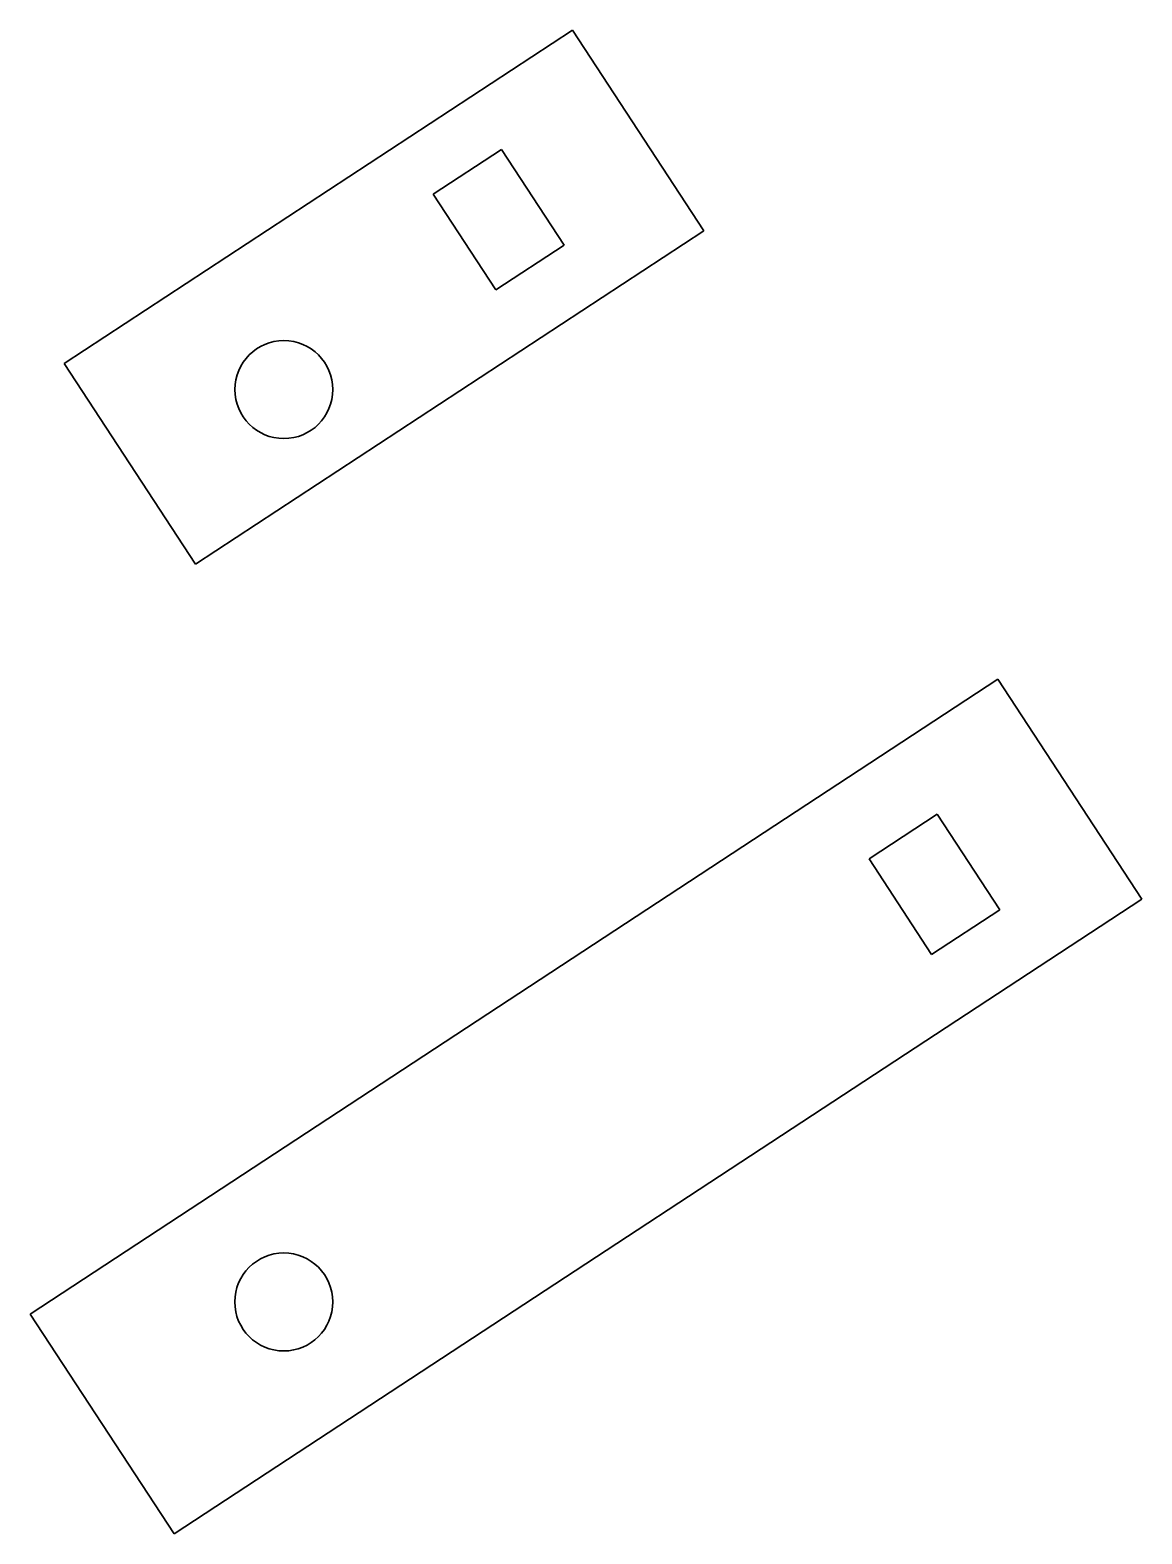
# Model space of a CAD drawing. Extents: x 114.4 to 182.6, y 59 to 151.
import ezdxf

# ---------------------------------------------------------------- set-up
doc = ezdxf.new("R2010")
doc.units = 0

msp = doc.modelspace()

# ---------------------------------------------------------------- linework, layer by layer
at = {"color": 7, "lineweight": 35}
for p, q in [((116.524307, 130.617798), (147.661667, 151.035645)), ((155.719772, 138.746948), (124.582413, 118.329224)), ((173.724365, 111.289917), (114.441162, 72.415771)), ((123.270737, 58.950684), (182.55394, 97.824707))]:
    msp.add_line(p, q, dxfattribs=at)
at = {"color": 7, "lineweight": 35, "ltscale": 0.367377}
msp.add_line((147.661667, 151.035645), (155.719772, 138.746948), dxfattribs=at)
at = {"color": 7, "lineweight": 35, "ltscale": 0.125001}
for p, q in [((139.144821, 140.979614), (143.32605, 143.721436)), ((147.164536, 137.867676), (142.983307, 135.125854)), ((147.164536, 137.867676), (142.983307, 135.125854)), ((173.853821, 97.166382), (169.672592, 94.424561)), ((173.853821, 97.166382), (169.672592, 94.424561))]:
    msp.add_line(p, q, dxfattribs=at)
at = {"color": 7, "lineweight": 35, "ltscale": 0.175001}
for p, q in [((143.32605, 143.721436), (147.164536, 137.867676)), ((143.32605, 143.721436), (147.164536, 137.867676)), ((142.983307, 135.125854), (139.144821, 140.979614)), ((165.834106, 100.27832), (169.672592, 94.424561))]:
    msp.add_line(p, q, dxfattribs=at)
at = {"color": 7, "lineweight": 35, "ltscale": 0.367374}
msp.add_line((124.582413, 118.329224), (116.524307, 130.617798), dxfattribs=at)
at = {"color": 7, "lineweight": 35, "ltscale": 0.402549}
msp.add_line((182.55394, 97.824707), (173.724365, 111.289917), dxfattribs=at)
at = {"color": 7, "lineweight": 35, "ltscale": 0.124999}
msp.add_line((165.834106, 100.27832), (170.015335, 103.02002), dxfattribs=at)
at = {"color": 7, "lineweight": 35, "ltscale": 0.174998}
msp.add_line((173.853821, 97.166382), (170.015335, 103.02002), dxfattribs=at)
msp.add_line((173.853821, 97.166382), (170.015335, 103.02002), dxfattribs=at)
at = {"color": 7, "lineweight": 35, "ltscale": 0.402547}
msp.add_line((114.441162, 72.415771), (123.270737, 58.950684), dxfattribs=at)
at = {"color": 7, "lineweight": 35}
for centre in [(129.988892, 129.02417), (129.981979, 73.154053)]:
    msp.add_circle(centre, 3, dxfattribs=at)

doc.saveas('drawing.dxf')
